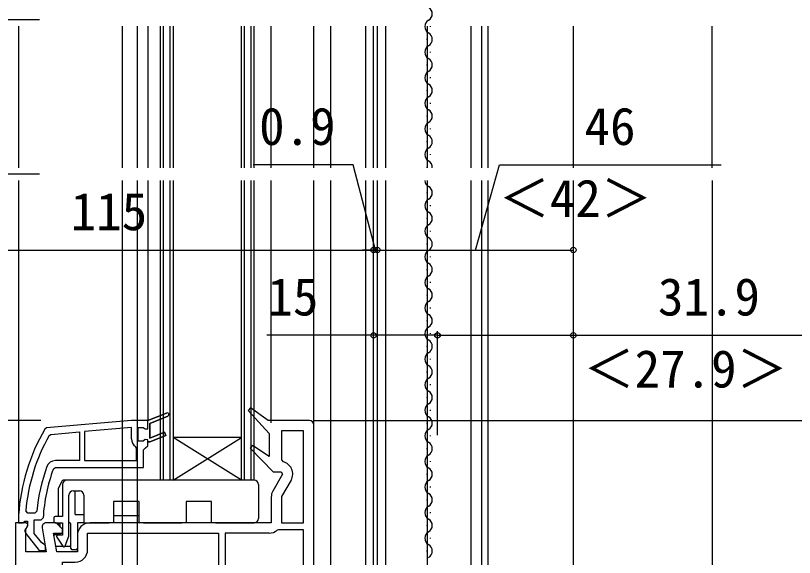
# Model space of a CAD drawing. Units: millimetres, scale not verified. Extents: x -525 to 525, y -783 to 778.
# Drawn here: x -344 to -161.2, y 138.2 to 265.3 of the extents above; entities that cross this region are included whole.
import ezdxf
from ezdxf.enums import TextEntityAlignment as Align

# ---------------------------------------------------------------- set-up
doc = ezdxf.new("R2010")
doc.units = ezdxf.units.MM
doc.header["$LTSCALE"] = 4
for name, color, linetype in [('0-2_YKK_11', 7, 'Continuous'), ('0-4_YKK_12', 2, 'Continuous'), ('0-5_YKK_13', 4, 'Continuous'), ('0-7_YKK_D', 6, 'Continuous'), ('0-9_YSS_K', 3, 'Continuous')]:
    doc.layers.add(name, color=color, linetype=linetype)
doc.styles.add('ＭＳ ゴシック', font='')
doc.styles.get('ＭＳ ゴシック').set_extended_font_data('MS Gothic')

msp = doc.modelspace()

# ---------------------------------------------------------------- linework, layer by layer
at = {"layer": '0-2_YKK_11'}
for p, q in [((-336.146, 166.782), (-335.753, 167.036)), ((-335.13, 158.973), (-334.661, 159.3)), ((-284.5, 143.9), (-294.8, 143.9))]:
    msp.add_line(p, q, dxfattribs=at)
for points in [[(-308.252, 171.329), (-312.5, 169.638), (-312.5, 166.164), (-309.051, 167.571), (-308.749, 166.83), (-312.5, 165.3), (-313, 165.3), (-313, 165.8), (-313.59, 165.875), (-314.074, 165.5), (-315.2, 165.5), (-315.2, 168.7), (-314.074, 168.7), (-313.59, 168.325), (-313, 168.4), (-313, 170.3), (-308.547, 172.072), (-313, 170.3), (-316.8, 170.3), (-336.726, 168.557), (-337.114, 168.311)], [(-275, 170.3), (-284.71, 170.3), (-288.904, 173.252), (-289.423, 172.661), (-284.5, 167.3), (-284.5, 161.835), (-288.411, 164.456), (-288.915, 163.851), (-283.513, 158.3), (-281.654, 158.3), (-281.327, 157.733), (-283.611, 153.777)], [(-334.661, 159.3), (-314, 159.3), (-314, 163.4), (-313.5, 163.9), (-313, 164.4), (-313, 165.3), (-312.5, 165.3), (-308.749, 166.83), (-309.051, 167.571), (-312.5, 166.164), (-312.5, 169.638), (-308.252, 171.329)], [(-334, 98.301), (-291, 98.3), (-291, 100.8), (-294, 100.8), (-294, 105), (-276.4, 105), (-276.4, 100.8), (-278, 100.8), (-278, 98.3), (-274, 98.3), (-274, 169.3)], [(-316.8, 166), (-316.8, 168.694), (-327.8, 167.732), (-327.8, 160.9)], [(-335.753, 167.036), (-329, 167.627), (-329, 160.9), (-334.661, 160.9)], [(-276.4, 146.3), (-276.4, 167.9), (-281.6, 167.9), (-281.6, 161.113), (-281.212, 160.626)], [(-327.8, 160.9), (-315.6, 160.9), (-315.6, 163.809), (-315.83, 164.231)], [(-279.354, 156.35), (-281.6, 152.461), (-281.6, 146.3), (-276.4, 146.3)], [(-284, 152.327), (-284, 146.3), (-326.6, 146.3)], [(-343.298, 148.148), (-343.3, 148.115), (-343.3, 146.3), (-342.293, 146.3), (-341.797, 146.738), (-341.2, 146.7), (-341.2, 145.6), (-341.4, 145.2)], [(-339.012, 149.053), (-339.51, 148.6), (-341.117, 148.6), (-341.615, 149.146)], [(-344, 146.3), (-344, 74.3), (-332.134, 74.3), (-332, 74.223), (-329.095, 77.641), (-329.704, 78.159), (-332.015, 75.44)], [(-337.784, 145.127), (-336.792, 139.5), (-341.6, 139.5), (-341.6, 144.857), (-341.176, 145.535), (-341.141, 146), (-341.6, 146.3), (-342.5, 146.3), (-344, 146.3)], [(-341.587, 143.783), (-338.475, 139.8), (-337, 139.8), (-337, 140.901), (-337.475, 141.401), (-337.844, 141.592), (-339.6, 143.839), (-339.6, 147), (-338.029, 147), (-337.53, 147.471)], [(-329.5, 143.4), (-329.5, 139.5), (-334.355, 139.5), (-335.131, 143.9), (-333, 143.9), (-333, 144.8), (-334.5, 146.3), (-336.8, 146.3)], [(-294.8, 143.9), (-294.8, 107.4), (-276.4, 107.4), (-276.4, 110.434), (-276.65, 110.867), (-276.65, 111.733), (-276.4, 112.166), (-276.4, 124.434), (-276.65, 124.867), (-276.65, 125.733), (-276.4, 126.166), (-276.4, 132.434), (-276.65, 132.867), (-276.65, 133.733), (-276.4, 134.166), (-276.4, 144.7), (-282.309, 144.7), (-282.631, 144.583)], [(-296.4, 143.9), (-296.4, 100.7), (-333, 100.7), (-333, 137.1), (-330, 137.1)], [(-327.1, 140), (-327.1, 143.9), (-296.4, 143.9)]]:
    msp.add_lwpolyline(points, dxfattribs=at)
for centre, radius, start, end in [((-308.4, 171.7), 0.4, 291.69939, 111.69941), ((-308.4, 171.7), 0.4, 291.69939, 111.69941), ((-275, 169.3), 1, 0.00001, 89.99999), ((-297.4, 145.1), 46, 149.69629, 176.20063), ((-297.4, 145.1), 44.4, 150.76927, 174.77219), ((-314.7, 166), 2.1, 180.00001, 237.42104), ((-334.661, 158.8), 2.1, 90, 159.81284), ((-297.4, 145.1), 41.8, 159.8128, 174.57386), ((-281.866, 157.8), 2.9, 329.99998, 76.9794), ((-297.399, 145.1), 40.2, 159.81283, 176.6194), ((-281.1, 152.327), 2.9, 150.00001, 180.00002), ((-336.8, 145.3), 1, 90, 189.99998), ((-326.6, 143.4), 2.9, 90.00001, 179.99999), ((-340.8, 144.4), 1, 126.86989, 218.08672), ((-284.5, 146.8), 2.9, 269.99998, 310.11918), ((-330, 140), 2.9, 270.00001, 359.99999)]:
    msp.add_arc(centre, radius, start, end, dxfattribs=at)
at = {"layer": '0-4_YKK_12'}
for p, q in [((-338.387, 264.32), (-373.007, 264.32)), ((-343.3, 262.82), (-343.3, 229.57)), ((-319, 262.82), (-319, 229.57)), ((-315.5, 262.82), (-315.5, 229.57)), ((-313, 262.82), (-313, 229.57)), ((-310, 229.57), (-310, 262.82)), ((-309.3, 229.57), (-309.3, 262.82)), ((-307.7, 229.57), (-307.7, 262.82)), ((-307, 262.82), (-307, 229.57)), ((-291, 229.57), (-291, 262.82)), ((-290.3, 229.57), (-290.3, 262.82)), ((-288.7, 229.57), (-288.7, 262.82)), ((-288, 229.57), (-288, 262.82)), ((-284, 229.57), (-284, 262.82)), ((-274, 229.57), (-274, 262.82)), ((-270, 229.57), (-270, 262.82)), ((-261.8, 229.57), (-261.8, 262.82)), ((-260, 229.57), (-260, 262.82)), ((-259.099, 229.57), (-259.099, 262.82)), ((-257.099, 229.57), (-257.099, 262.82)), ((-247.44, 262.82), (-247.44, 229.57)), ((-246.709, 262.805), (-246.709, 262.605)), ((-237.099, 229.57), (-237.099, 262.82)), ((-234.599, 229.57), (-234.599, 262.82)), ((-233.099, 229.57), (-233.099, 262.82)), ((-213.099, 229.57), (-213.099, 262.82)), ((-247.469, 259.805), (-247.469, 259.605)), ((-246.709, 256.805), (-246.709, 256.605)), ((-247.469, 253.805), (-247.469, 253.605)), ((-246.709, 250.805), (-246.709, 250.605)), ((-247.469, 247.805), (-247.469, 247.605)), ((-246.709, 244.805), (-246.709, 244.605)), ((-247.469, 241.805), (-247.469, 241.605)), ((-246.709, 238.805), (-246.709, 238.605)), ((-247.469, 235.805), (-247.469, 235.605)), ((-246.709, 232.805), (-246.709, 232.605)), ((-247.469, 229.805), (-247.469, 229.605)), ((-338.387, 228.07), (-373.007, 228.07)), ((-343.3, 226.57), (-343.301, 146.3)), ((-319, 226.57), (-319, 80.593)), ((-315.5, 226.57), (-315.5, 79.4)), ((-313, 226.57), (-313, 170.3)), ((-310, 156.301), (-310, 226.57)), ((-309.3, 156.301), (-309.3, 226.57)), ((-307.7, 156.301), (-307.7, 226.57)), ((-307, 226.57), (-307, 156.301)), ((-291, 156.301), (-291, 226.57)), ((-290.3, 156.301), (-290.3, 226.57)), ((-288.7, 156.301), (-288.7, 226.57)), ((-288, 156.301), (-288, 226.57)), ((-284, 169.8), (-284, 226.57)), ((-274, 169.3), (-274, 226.57)), ((-270, 105.8), (-270, 226.57)), ((-261.8, 107.8), (-261.8, 226.57)), ((-260, 107.501), (-260, 226.57)), ((-259.099, 81.301), (-259.099, 226.57)), ((-257.099, 95.301), (-257.099, 226.57)), ((-247.44, 226.57), (-247.44, 95.3)), ((-237.099, 95.301), (-237.099, 226.57)), ((-234.599, 62.801), (-234.599, 226.57)), ((-233.099, 62.801), (-233.099, 226.57)), ((-213.099, 62.801), (-213.099, 226.57)), ((-247.469, 223.805), (-247.469, 223.605)), ((-246.709, 220.805), (-246.709, 220.605)), ((-247.469, 217.805), (-247.469, 217.605)), ((-246.709, 214.805), (-246.709, 214.605)), ((-247.469, 211.805), (-247.469, 211.605)), ((-246.709, 208.805), (-246.709, 208.605)), ((-247.469, 205.805), (-247.469, 205.605)), ((-246.709, 202.805), (-246.709, 202.605)), ((-247.469, 199.805), (-247.469, 199.605)), ((-246.709, 196.805), (-246.709, 196.605)), ((-247.469, 193.805), (-247.469, 193.605)), ((-246.709, 190.805), (-246.709, 190.605)), ((-247.469, 187.805), (-247.469, 187.605)), ((-246.709, 184.805), (-246.709, 184.605)), ((-247.469, 181.805), (-247.469, 181.605)), ((-246.709, 178.805), (-246.709, 178.605)), ((-247.469, 175.805), (-247.469, 175.605)), ((-246.709, 172.805), (-246.709, 172.605)), ((-247.469, 169.805), (-247.469, 169.605)), ((-246.709, 166.805), (-246.709, 166.605)), ((-291, 156.301), (-307, 166.301)), ((-247.469, 163.805), (-247.469, 163.605)), ((-246.709, 160.805), (-246.709, 160.605)), ((-247.469, 157.805), (-247.469, 157.605)), ((-288, 156.301), (-310, 156.301)), ((-246.709, 154.805), (-246.709, 154.605)), ((-247.469, 151.805), (-247.469, 151.605)), ((-246.709, 148.805), (-246.709, 148.605)), ((-247.469, 145.805), (-247.469, 145.605)), ((-246.709, 142.805), (-246.709, 142.605)), ((-247.469, 139.805), (-247.469, 139.605))]:
    msp.add_line(p, q, dxfattribs=at)
msp.add_lwpolyline([(-307, 156.301), (-291, 166.301), (-307, 166.301)], dxfattribs=at)
for centre, start, end in [((-247.928, 265.705), 299.20254, 60.79746), ((-246.251, 262.705), 119.20254, 240.79746), ((-247.928, 259.705), 299.20254, 60.79746), ((-246.251, 256.705), 119.20254, 240.79746), ((-247.928, 253.705), 299.20254, 60.79746), ((-246.251, 250.705), 119.20254, 240.79746), ((-247.928, 247.705), 299.20254, 60.79746), ((-246.251, 244.705), 119.20254, 240.79746), ((-247.928, 241.705), 299.20254, 60.79746), ((-246.251, 238.705), 119.20254, 240.79746), ((-247.928, 235.705), 299.20254, 60.79746), ((-246.251, 232.705), 119.20254, 240.79746), ((-247.928, 229.705), 355.48348, 60.79746), ((-246.251, 226.705), 184.51652, 240.79746), ((-247.928, 223.705), 299.20254, 60.79746), ((-246.251, 220.705), 119.20254, 240.79746), ((-247.928, 217.705), 299.20254, 60.79746), ((-246.251, 214.705), 119.20254, 240.79746), ((-247.928, 211.705), 299.20254, 60.79746), ((-246.251, 208.705), 119.20254, 240.79746), ((-247.928, 205.705), 299.20254, 60.79746), ((-246.251, 202.705), 119.20254, 240.79746), ((-247.928, 199.705), 299.20254, 60.79746), ((-246.251, 196.705), 119.20254, 240.79746), ((-247.928, 193.705), 299.20254, 60.79746), ((-246.251, 190.705), 119.20254, 240.79746), ((-247.928, 187.705), 299.20254, 60.79746), ((-246.251, 184.705), 119.20254, 240.79746), ((-247.928, 181.705), 299.20254, 60.79746), ((-246.251, 178.705), 119.20254, 240.79746), ((-247.928, 175.705), 299.20254, 60.79746), ((-246.251, 172.705), 119.20254, 240.79746), ((-247.928, 169.705), 299.20254, 60.79746), ((-246.251, 166.705), 119.20254, 240.79746), ((-247.928, 163.705), 299.20254, 60.79746), ((-246.251, 160.705), 119.20254, 240.79746), ((-247.928, 157.705), 299.20254, 60.79746), ((-246.251, 154.705), 119.20254, 240.79746), ((-247.928, 151.705), 299.20254, 60.79746), ((-246.251, 148.705), 119.20254, 240.79746), ((-247.928, 145.705), 299.20254, 60.79746), ((-246.251, 142.705), 119.20254, 240.79746), ((-247.928, 139.705), 299.20254, 60.79746)]:
    msp.add_arc(centre, 1.718, start, end, dxfattribs=at)
at = {"layer": '0-5_YKK_13'}
for p, q in [((-333.082, 156.134), (-333.968, 154.364)), ((-332, 156.3), (-332.814, 156.3)), ((-288, 156.3), (-332, 156.3)), ((-334, 154.229), (-334, 147.8)), ((-333, 155.3), (-333, 147.8)), ((-330.5, 153.8), (-329, 153.8)), ((-330, 148.3), (-330, 153.8)), ((-287, 155.3), (-287, 147.3)), ((-331.5, 143.272), (-331.5, 152.8)), ((-328, 152.8), (-328, 146.3)), ((-315, 151.3), (-321, 151.3)), ((-315, 146.3), (-315, 151.3)), ((-298, 151.3), (-304, 151.3)), ((-298, 146.3), (-298, 151.3)), ((-330, 148.3), (-328, 148.3)), ((-335, 147.5), (-335, 146.6)), ((-333, 147.8), (-334.7, 147.8)), ((-334.7, 146.3), (-333, 146.3)), ((-333.5, 146), (-333.5, 146.3)), ((-333, 146.3), (-333, 143.4)), ((-331.3, 146.3), (-331.5, 146.3)), ((-328, 146.3), (-329.5, 146.3)), ((-329.5, 146.3), (-329.5, 140.3)), ((-328, 146.3), (-322, 146.3)), ((-321, 148.05), (-315, 148.05)), ((-314, 146.3), (-315, 146.3)), ((-314, 146.3), (-305, 146.3)), ((-297, 146.3), (-298, 146.3)), ((-297, 146.3), (-288, 146.3)), ((-333.5, 146), (-334.2, 146)), ((-333.5, 145.3), (-333.5, 146)), ((-331, 140.3), (-331, 146)), ((-335, 143.5), (-335, 143.869)), ((-335, 143.5), (-335, 143.154)), ((-333.5, 143.5), (-335, 143.5)), ((-334.345, 142.928), (-332.873, 140.826)), ((-333, 143.4), (-334.1, 143.4)), ((-333.5, 143.5), (-333.5, 143.9)), ((-332.345, 140.895), (-331.518, 143.169)), ((-332.853, 140.8), (-334.584, 140.8)), ((-331.3, 140.8), (-332.401, 140.8)), ((-329.8, 140), (-330.7, 140))]:
    msp.add_line(p, q, dxfattribs=at)
for points in [[(-321, 151.3), (-321, 146.3), (-322, 146.3)], [(-304, 151.3), (-304, 146.3), (-305, 146.3)]]:
    msp.add_lwpolyline(points, dxfattribs=at)
for centre, radius, start, end in [((-332.814, 156), 0.3, 90, 153.43495), ((-332, 155.3), 1, 90, 180), ((-288, 155.3), 1, 0, 90), ((-333.7, 154.229), 0.3, 153.43495, 180), ((-330.5, 152.8), 1, 90, 180), ((-329, 152.8), 1, 0, 90), ((-334.7, 147.5), 0.3, 90, 180), ((-334.7, 146.6), 0.3, 180, 270), ((-331.3, 146), 0.3, 0, 90), ((-288, 147.3), 1, 270, 0), ((-334.1, 143.1), 0.3, 90, 215), ((-331.8, 143.272), 0.3, 340, 0), ((-332.627, 140.998), 0.3, 215, 340), ((-331.3, 140.5), 0.3, 0, 90), ((-330.7, 140.3), 0.3, 180, 270), ((-329.8, 140.3), 0.3, 270, 0)]:
    msp.add_arc(centre, radius, start, end, dxfattribs=at)
at = {"layer": '0-7_YKK_D'}
for p, q in [((-375.004, 210.3), (-260, 210.3)), ((-260, 210.3), (-262.55, 210.3)), ((-260, 173.993), (-260, 211.3)), ((-260, 199.428), (-260, 211.3)), ((-260, 210.3), (-259.099, 210.3)), ((-260, 210.3), (-259.099, 210.3)), ((-259.099, 173.993), (-259.099, 211.3)), ((-259.099, 173.993), (-259.099, 211.3)), ((-259.099, 210.3), (-213.099, 210.3)), ((-259.099, 210.3), (-256.549, 210.3)), ((-213.099, 173.993), (-213.099, 211.3)), ((-259.98, 166.844), (-259.98, 191.3)), ((-245, 167.844), (-245, 191.3)), ((-244.98, 166.844), (-244.98, 191.3)), ((-213.099, 166.844), (-213.099, 191.3)), ((-338.051, 170.3), (-396, 170.3)), ((-274, 170.3), (-99.5, 170.3))]:
    msp.add_line(p, q, dxfattribs=at)
for points in [[(-259.549, 210.3), (-264.8, 230.3), (-288.231, 230.3)], [(-236.099, 210.3), (-230.433, 230.3), (-178.433, 230.3)], [(-244.98, 190.3), (-259.98, 190.3), (-285.061, 190.3)], [(-245, 190.3), (-213.099, 190.3), (-146.277, 190.3)]]:
    msp.add_lwpolyline(points, dxfattribs=at)
for centre in [(-260, 210.3), (-260, 210.3), (-259.099, 210.3), (-259.099, 210.3), (-213.099, 210.3), (-259.98, 190.3), (-245, 190.3), (-244.98, 190.3), (-213.099, 190.3)]:
    msp.add_circle(centre, 0.637, dxfattribs=at)
at = {"layer": '0-9_YSS_K'}
for p, q in [((-180.5, 229.57), (-180.5, 262.8)), ((-180.5, 226.57), (-180.5, 60.3))]:
    msp.add_line(p, q, dxfattribs=at)

# ---------------------------------------------------------------- texts
at = {"layer": '0-7_YKK_D', "style": 'ＭＳ ゴシック'}
for s, p in [('0.9', (-286.845, 232.3)), ('   46', (-228.433, 232.3)), ('＜42＞', (-230.615, 215.414)), ('115', (-331.07, 212.3)), ('15', (-284.902, 192.3)), ('31.9', (-193.243, 192.3)), ('＜27.9＞', (-210.731, 175.414))]:
    msp.add_text(s, height=8.798, dxfattribs=at).set_placement(p, align=Align.BOTTOM_LEFT)

doc.saveas('drawing.dxf')
